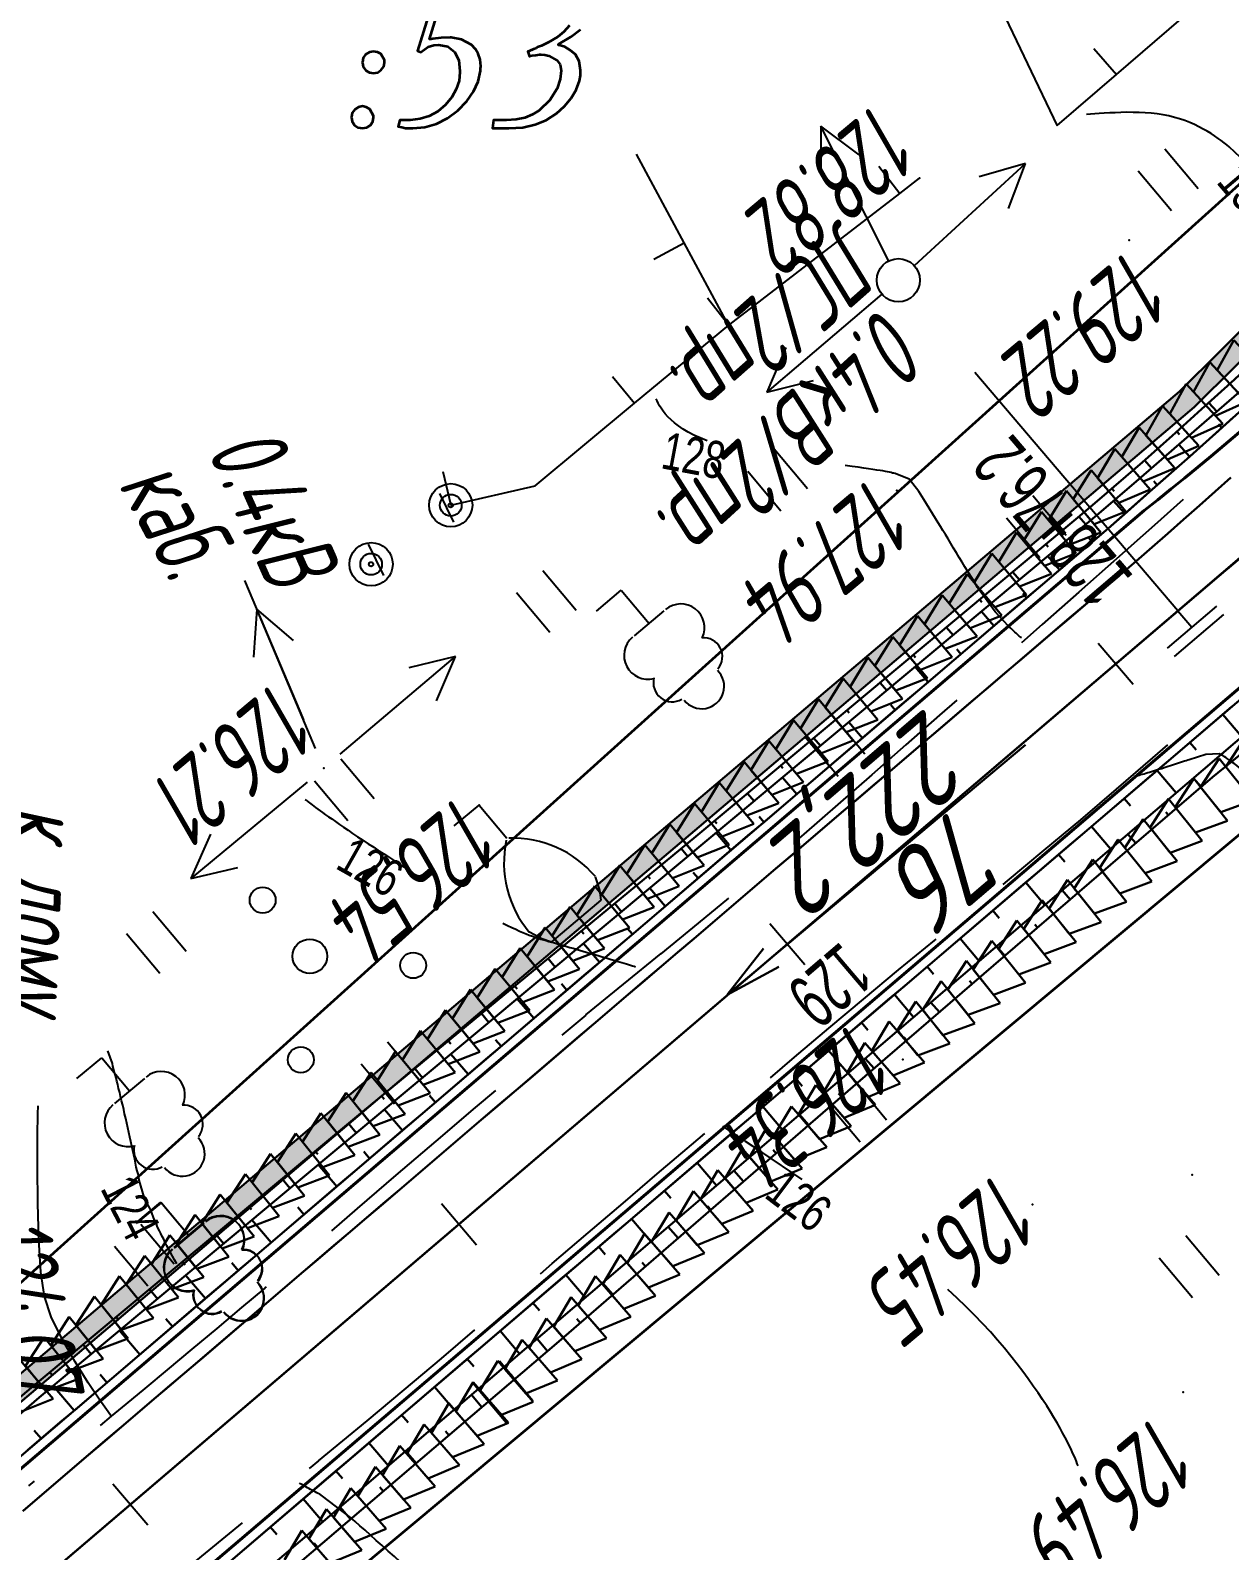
# Model space of a CAD drawing. Header units: millimetres. Extents: x -1799 to 6962, y -1020 to 4121.
# Drawn here: x 6785.8 to 6841.3, y -838.9 to -768.5 of the extents above; entities that cross this region are included whole.
import ezdxf

# ---------------------------------------------------------------- set-up
doc = ezdxf.new("R2010")
doc.units = ezdxf.units.MM
doc.linetypes.add('CONTI', pattern=[0])
for name, color, linetype, lineweight in [('10', 1, 'Continuous', 35), ('КОПИЯ_ОСЬ_13_ОТКОСЫ', 7, 'Continuous', 30), ('КОПИЯ_ОСЬ_ОТКОСЫ', 7, 'Continuous', 30), ('Огражд-перила', 1, 'ограждение2', 40), ('ОСЬ_ВЕРХ_ПОКРЫТИЯ_ГРАНИЦЫ_ПОЛОС', 7, 'Continuous', 30), ('ОСЬ_ВЕРХ_ПОКРЫТИЯ_ОСЬ', 1, 'Continuous', 30), ('Тротуар', 40, 'Continuous', 35), ('Уклоны ПЧ', 5, 'Continuous', 30)]:
    doc.layers.add(name, color=color, linetype=linetype, lineweight=lineweight)
for name, color, linetype in [('GOR_BDEFAULT', 212, 'CONTI'), ('NAD_MDEFAULT', 7, 'CONTI'), ('PI_OTDEFAULT', 172, 'CONTI'), ('PI_TTDEFAULT', 5, 'CONTI'), ('SIT_LDEFAULT', 7, 'CONTI'), ('USLZNDEFAULT', 7, 'CONTI'), ('канава', 7, 'Continuous'), ('КОПИЯ_ОСЬ_ТАНГЕНСЫ', 1, 'Continuous'), ('ОСЬ_ВЕРХ_ПОКРЫТИЯ_ПИКЕТЫ', 1, 'Continuous'), ('ОСЬ_ВЕРХ_ПОКРЫТИЯ_РАЗБИВКА_КРИВ', 1, 'Continuous'), ('ОСЬ_ВЕРХ_ПОКРЫТИЯ_ТАНГЕНСЫ', 1, 'Continuous'), ('разметка', 7, 'Continuous')]:
    doc.layers.add(name, color=color, linetype=linetype)
doc.layers.get('КОПИЯ_ОСЬ_ОТКОСЫ').off()
doc.styles.add('eskd', font='spds.shx', dxfattribs={"width": 1.2, "oblique": 15})
doc.styles.add('SHRFT', font='TXT', dxfattribs={"width": 3.5})
doc.styles.get("Standard").update_dxf_attribs({"font": 'arial.ttf'})
doc.styles.add('ГОСТ', font='', dxfattribs={"oblique": 15, "height": 4})
doc.styles.get('ГОСТ').set_extended_font_data('GOST type A')
doc.linetypes.add('ограждение2', pattern='A,0.25,-0.1,[132,ltypeshp.shx,S=0.1,R=0,X=-0.1,Y=0],-0.1,1', length=1.45)

# ---------------------------------------------------------------- blocks, each defined once
blk = doc.blocks.new('BL_2011')
at = {"color": 0}
for p, q in [((0, 0), (0, 2.4)), ((1.6, 0), (1.6, 2.4))]:
    blk.add_line(p, q, dxfattribs=at)
blk = doc.blocks.new('BL_104')
at = {"color": 0}
for p, q in [((-0.9, 2), (0.9, 2)), ((0, 0), (0, 2)), ((1.5, 0), (0, 0))]:
    blk.add_line(p, q, dxfattribs=at)
for centre, radius, start, end in [((0, 5.8), 1.04, 358, 185), ((-0.94, 4.8), 0.88, 100, 235), ((0.94, 4.8), 0.88, 305, 80), ((-1, 3.1), 1.1, 115, 270), ((1, 3.1), 1.1, 270, 65)]:
    blk.add_arc(centre, radius, start, end, dxfattribs=at)
blk = doc.blocks.new('BL_172')
at = {"color": 0}
for centre, radius in [((0, 3.4), 0.6), ((0, 0), 0.8), ((-3.4, -3.4), 0.6), ((3.4, -3.4), 0.6)]:
    blk.add_circle(centre, radius, dxfattribs=at)
blk = doc.blocks.new('BL_107_1')
at = {"color": 0}
for p, q in [((-1.98, 6), (-1.74, 6.6)), ((-1.74, 6.6), (-1.5, 7)), ((-1.5, 7), (1.5, 7)), ((1.74, 6.6), (1.5, 7)), ((1.98, 6), (1.74, 6.6)), ((0, 0), (0, 2)), ((1.5, 0), (0, 0))]:
    blk.add_line(p, q, dxfattribs=at)
for centre, start, end in [((3, 6), 180, 232), ((-3, 6), 308, 0)]:
    blk.add_arc(centre, 5, start, end, dxfattribs=at)
blk = doc.blocks.new('BL_22')
at = {"color": 0}
for radius in [1, 0.5, 0.1]:
    blk.add_circle((0, 0), radius, dxfattribs=at)
blk = doc.blocks.new('BL_20')
at = {"color": 0}
blk.add_circle((0, 0), 1, dxfattribs=at)
blk = doc.blocks.new('6')
at = {"layer": 'канава', "color": 5, "linetype": 'Continuous', "lineweight": 30}
for p, q in [((-1.5, -1.25), (-1.5, 1.25)), ((0, 0.75), (-1.5, 1.25)), ((0, 0.75), (0, -0.75)), ((0, -0.75), (-1.5, -1.25))]:
    blk.add_line(p, q, dxfattribs=at)
blk = doc.blocks.new('*U57')
at = {"layer": 'КОПИЯ_ОСЬ_13_ОТКОСЫ'}
for points in [[(241.658, -675.606), (193.135, -717.03)], [(242.063, -676.08), (239.119, -678.485), (231.529, -684.996), (223.956, -691.527), (208.827, -704.608), (178.393, -730.565)], [(238.597, -678.932), (238.244, -678.52)], [(237.078, -680.233), (236.96, -680.096)], [(235.559, -681.535), (235.201, -681.118)], [(234.041, -682.837), (233.922, -682.698)], [(232.524, -684.141), (232.159, -683.715)], [(231.008, -685.445), (230.886, -685.303)], [(229.492, -686.75), (229.116, -686.313)], [(227.977, -688.055), (227.852, -687.91)], [(226.463, -689.362), (226.073, -688.91)], [(224.949, -690.669), (224.819, -690.518)], [(223.436, -691.977), (223.031, -691.508)], [(221.923, -693.285), (221.788, -693.129)], [(220.41, -694.593), (219.988, -694.105)], [(218.897, -695.901), (218.757, -695.738)], [(217.385, -697.209), (216.946, -696.702)], [(215.872, -698.517), (215.726, -698.348)], [(214.359, -699.825), (213.904, -699.299)], [(212.846, -701.133), (212.694, -700.958)], [(211.333, -702.442), (210.862, -701.897)], [(209.82, -703.75), (209.663, -703.568)], [(208.304, -705.054), (207.823, -704.491)], [(206.782, -706.352), (206.622, -706.164)], [(205.261, -707.65), (204.781, -707.088)], [(203.739, -708.948), (203.579, -708.76)], [(202.217, -710.246), (201.739, -709.685)], [(200.696, -711.543), (200.536, -711.357)], [(199.174, -712.841), (198.697, -712.282)], [(197.652, -714.139), (197.493, -713.953)]]:
    blk.add_lwpolyline(points, dxfattribs=at)
blk = doc.blocks.new('*U60')
at = {"layer": 'КОПИЯ_ОСЬ_13_ОТКОСЫ'}
for points in [[(287.658, -652.632), (287.101, -653.332), (286.537, -654.027), (285.962, -654.724), (285.382, -655.416), (284.796, -656.104), (284.205, -656.786), (283.402, -657.698), (282.591, -658.601), (281.772, -659.498), (280.52, -660.839), (279.252, -662.167), (276.655, -664.8), (273.974, -667.243), (271.244, -669.667), (269.864, -670.874), (268.476, -672.08), (266.476, -673.805), (264.66, -675.367), (215.653, -716.223), (165.16, -759.961)], [(286.757, -651.851), (285.142, -653.978), (284.4, -654.919), (283.648, -655.852), (282.886, -656.777), (282.108, -657.704), (281.322, -658.624), (280.527, -659.537), (279.309, -660.907), (278.076, -662.264), (276.186, -664.29), (273.552, -666.77), (270.867, -669.234), (269.508, -670.462), (268.14, -671.689), (266.764, -672.917), (264.343, -674.995), (261.433, -677.44), (246.075, -690.252), (230.647, -702.983), (215.275, -715.78), (199.992, -728.682)], [(269.845, -670.157), (270.215, -670.567)], [(268.358, -671.494), (268.481, -671.631)], [(266.866, -672.826), (267.19, -673.189)], [(265.35, -674.131), (265.456, -674.254)], [(263.828, -675.428), (264.14, -675.8)], [(262.297, -676.714), (262.401, -676.838)], [(260.763, -677.999), (261.067, -678.362)], [(259.228, -679.28), (259.329, -679.401)], [(257.692, -680.561), (257.994, -680.924)], [(256.156, -681.842), (256.257, -681.963)], [(254.62, -683.123), (254.922, -683.485)], [(253.085, -684.405), (253.185, -684.525)], [(251.549, -685.686), (251.85, -686.046)], [(250.013, -686.967), (250.113, -687.087)], [(248.477, -688.248), (248.777, -688.608)], [(246.942, -689.529), (247.042, -689.649)], [(245.403, -690.807), (245.703, -691.171)], [(243.86, -692.08), (243.96, -692.201)], [(242.318, -693.353), (242.631, -693.732)], [(240.775, -694.626), (240.879, -694.752)], [(239.232, -695.899), (239.558, -696.294)], [(237.69, -697.172), (237.798, -697.303)], [(236.147, -698.444), (236.486, -698.855)], [(234.604, -699.717), (234.717, -699.854)], [(233.062, -700.99), (233.414, -701.417)], [(231.519, -702.263), (231.636, -702.405)], [(229.979, -703.539), (230.343, -703.976)], [(228.442, -704.819), (228.563, -704.964)], [(226.905, -706.098), (227.271, -706.538)], [(225.368, -707.378), (225.49, -707.524)], [(223.831, -708.657), (224.198, -709.099)], [(222.293, -709.937), (222.416, -710.084)], [(220.756, -711.217), (221.126, -711.661)], [(219.219, -712.496), (219.342, -712.644)], [(217.682, -713.776), (218.054, -714.222)], [(216.145, -715.055), (216.269, -715.204)]]:
    blk.add_lwpolyline(points, dxfattribs=at)
blk = doc.blocks.new('Стрелка')
at = {"layer": 'Уклоны ПЧ', "ltscale": 2}
for points in [[(-0.023, -0.048), (-0.023, 17.972)], [(-0.023, -0.048), (-0.578, 2.622)], [(-0.023, -0.048), (0.532, 2.622)]]:
    blk.add_lwpolyline(points, dxfattribs=at)

msp = doc.modelspace()

# ---------------------------------------------------------------- hatches: boundary and pattern name
at = {"layer": 'Тротуар', "lineweight": 30, "ltscale": 7}
msp.add_hatch(color=256, dxfattribs=at).paths.add_polyline_path([(6868.062, -680.291), (6867.087, -680.515), (6872.012, -701.901), (6873.407, -713.472), (6872.702, -731.068), (6868.24, -747.774), (6854.387, -769.897), (6839.02, -785.177), (6782.805, -832.795), (6732.156, -876.708), (6733.124, -877.193), (6783.456, -833.554), (6839.697, -785.915), (6855.097, -770.647), (6869.167, -748.177), (6873.717, -731.141), (6874.409, -713.431), (6872.999, -701.728)])

# ---------------------------------------------------------------- linework, layer by layer
at = {"layer": '10'}
for points in [[(6665.698, -943.573), (6667.658, -946.113), (6693.418, -926.393), (6690.158, -922.253), (6716.348, -901.533), (6718.498, -904.333), (6768.788, -862.303), (6777.188, -859.553), (6869.688, -782.433), (6884.528, -761.723), (6893.698, -739.663), (6896.038, -716.233), (6894.478, -695.143), (6882.058, -646.693)], [(6690.158, -922.253), (6716.348, -901.533), (6718.498, -904.333), (6768.788, -862.303), (6777.188, -859.553), (6869.688, -782.433), (6884.528, -761.723), (6893.698, -739.663), (6896.038, -716.233)], [(6868.468, -727.073), (6863.258, -739.043), (6864.268, -742.903), (6853.348, -765.163), (6762.268, -847.203), (6690.788, -908.353)], [(6864.268, -742.903), (6853.348, -765.163), (6762.268, -847.203), (6690.788, -908.353), (6671.228, -925.923), (6669.588, -927.403), (6663.488, -936.093), (6660.838, -942.243), (6644.658, -936.023), (6598.008, -978.063), (6595.598, -980.003), (6609.768, -992.213), (6612.618, -989.123), (6619.488, -982.923), (6619.488, -982.923), (6662.378, -946.483), (6665.698, -943.573)], [(6804.608, -766.503), (6803.708, -769.403), (6803.868, -769.473), (6804.198, -769.223), (6804.468, -769.143), (6804.698, -769.123), (6805.118, -769.203), (6805.428, -769.453), (6805.618, -769.833), (6805.678, -770.343), (6805.678, -770.393), (6805.638, -770.793), (6805.508, -771.183), (6805.298, -771.553), (6805.008, -771.913), (6804.648, -772.213), (6804.258, -772.433), (6803.828, -772.563), (6803.368, -772.613), (6803.128, -772.613), (6802.898, -772.613), (6802.818, -772.913), (6802.988, -772.943), (6803.158, -772.993), (6803.328, -772.993), (6803.498, -772.993), (6804.058, -772.943), (6804.588, -772.783), (6805.098, -772.533), (6805.578, -772.163), (6805.998, -771.743), (6806.308, -771.293), (6806.518, -770.823), (6806.628, -770.333), (6806.628, -770.233), (6806.638, -770.123), (6806.608, -769.813), (6806.528, -769.543), (6806.398, -769.323), (6806.208, -769.133), (6805.748, -768.883), (6805.278, -768.793), (6805.218, -768.793), (6804.808, -768.813), (6804.418, -768.853), (6804.338, -768.863), (6804.268, -768.873), (6804.768, -767.263)], [(6810.758, -768.233), (6810.488, -768.523), (6810.208, -768.753), (6809.758, -769.023), (6809.458, -769.173), (6809.358, -769.213), (6809.278, -769.243), (6809.268, -769.243), (6809.228, -769.273), (6809.188, -769.293), (6809.078, -769.333), (6808.988, -769.373), (6808.958, -769.383), (6808.888, -769.423), (6808.818, -769.443), (6808.898, -769.663), (6808.938, -769.643), (6809.018, -769.623), (6809.188, -769.613), (6809.368, -769.583), (6809.408, -769.583), (6809.438, -769.583), (6809.608, -769.593), (6809.798, -769.633), (6810.188, -769.853), (6810.328, -770.043), (6810.368, -770.323), (6810.328, -770.723), (6810.178, -771.153), (6809.838, -771.693), (6809.348, -772.163), (6809.038, -772.363), (6808.688, -772.503), (6808.288, -772.583), (6807.838, -772.613), (6807.748, -772.613), (6807.678, -772.613), (6807.428, -772.613), (6807.238, -772.613), (6807.188, -772.993), (6807.228, -772.993), (6807.268, -772.993), (6807.438, -772.993), (6807.608, -772.993), (6807.798, -772.993), (6807.948, -772.993), (6808.588, -772.953), (6809.168, -772.823), (6809.678, -772.613), (6810.148, -772.313), (6810.528, -771.973), (6810.838, -771.603), (6811.068, -771.213), (6811.218, -770.793), (6811.268, -770.553), (6811.268, -770.313), (6811.208, -769.893), (6811.028, -769.583), (6810.788, -769.373), (6810.538, -769.223), (6810.388, -769.183), (6810.248, -769.143), (6810.248, -769.093), (6810.818, -768.763), (6811.268, -768.413)]]:
    msp.add_lwpolyline(points, dxfattribs=at)
for points in [[(6801.308, -769.573), (6801.198, -769.733), (6801.168, -769.943), (6801.198, -770.153), (6801.318, -770.313), (6801.488, -770.413), (6801.668, -770.443), (6801.868, -770.413), (6802.028, -770.293), (6802.148, -770.133), (6802.178, -769.943), (6802.178, -769.893), (6802.178, -769.833), (6802.008, -769.553), (6801.858, -769.463), (6801.678, -769.433), (6801.488, -769.463)], [(6800.808, -772.123), (6800.688, -772.283), (6800.658, -772.483), (6800.688, -772.673), (6800.788, -772.843), (6800.948, -772.953), (6801.168, -772.993), (6801.358, -772.953), (6801.528, -772.843), (6801.638, -772.673), (6801.668, -772.483), (6801.668, -772.453), (6801.668, -772.423), (6801.498, -772.113), (6801.338, -772.013), (6801.168, -771.973), (6800.978, -772.013)]]:
    msp.add_lwpolyline(points, close=True, dxfattribs=at)
at = {"layer": 'GOR_BDEFAULT', "color": 212, "flags": 128}
for points, elevation in [([(6843.422, -776.061), (6842.102, -774.591), (6841.312, -773.851), (6841.202, -773.761), (6841.082, -773.661), (6840.942, -773.561), (6840.802, -773.461), (6840.642, -773.351), (6840.482, -773.241), (6840.302, -773.131), (6840.112, -773.031), (6839.912, -772.921), (6839.712, -772.821), (6839.492, -772.731), (6839.262, -772.641), (6839.022, -772.561), (6838.782, -772.491), (6838.522, -772.421), (6838.252, -772.371), (6837.982, -772.331), (6837.702, -772.301), (6837.422, -772.281), (6837.142, -772.261), (6836.862, -772.261), (6836.582, -772.251), (6836.302, -772.261), (6836.042, -772.271), (6835.782, -772.281), (6835.532, -772.291), (6835.302, -772.311), (6835.092, -772.321), (6834.892, -772.341), (6834.712, -772.351)], 130), ([(6817.132, -787.461), (6816.812, -787.331), (6816.512, -787.201), (6816.252, -787.071), (6816.012, -786.931), (6815.802, -786.781), (6815.622, -786.641), (6815.462, -786.501), (6815.312, -786.361), (6815.192, -786.221), (6815.092, -786.091), (6815.002, -785.961), (6814.922, -785.841), (6814.862, -785.731), (6814.812, -785.621), (6814.762, -785.531)], 128), ([(6831.692, -796.591), (6831.662, -796.571), (6831.632, -796.541), (6831.592, -796.511), (6831.562, -796.481), (6831.522, -796.451), (6831.482, -796.411), (6831.442, -796.371), (6831.392, -796.331), (6831.352, -796.291), (6831.302, -796.251), (6831.262, -796.201), (6831.212, -796.161), (6831.172, -796.121), (6831.122, -796.071), (6831.072, -796.031), (6830.482, -795.391), (6829.662, -794.261), (6829.562, -794.091), (6829.452, -793.911), (6829.332, -793.721), (6829.202, -793.521), (6829.072, -793.311), (6828.942, -793.091), (6828.812, -792.871), (6828.682, -792.651), (6828.552, -792.441), (6828.422, -792.221), (6828.292, -792.011), (6828.172, -791.811), (6828.052, -791.621), (6827.942, -791.431), (6827.842, -791.271), (6827.172, -790.191), (6826.932, -789.821), (6826.492, -789.241), (6825.842, -788.981), (6825.782, -788.971), (6825.722, -788.961), (6825.652, -788.941), (6825.582, -788.921), (6825.492, -788.911), (6825.392, -788.891), (6825.272, -788.861), (6825.142, -788.841), (6824.992, -788.821), (6824.812, -788.791), (6824.612, -788.761), (6824.392, -788.731), (6824.132, -788.691), (6823.852, -788.651), (6823.532, -788.611)], 128), ([(6847.492, -807.651), (6847.082, -807.211), (6846.682, -806.791), (6846.282, -806.401), (6845.892, -806.021), (6845.522, -805.671), (6845.162, -805.341), (6844.802, -805.021), (6844.462, -804.731), (6844.142, -804.451), (6843.832, -804.201), (6843.532, -803.961), (6843.252, -803.731), (6842.992, -803.531), (6842.742, -803.341), (6842.522, -803.161), (6842.312, -803.001), (6842.132, -802.861), (6841.962, -802.731), (6841.802, -802.611), (6841.672, -802.511), (6841.542, -802.411), (6841.432, -802.331), (6841.332, -802.261), (6841.242, -802.191), (6841.162, -802.141), (6841.092, -802.091), (6841.032, -802.051), (6840.972, -802.021), (6840.912, -801.991), (6840.862, -801.971), (6840.232, -801.991), (6839.472, -802.241), (6839.402, -802.261), (6839.322, -802.291), (6839.242, -802.311), (6839.152, -802.341), (6839.062, -802.371), (6838.972, -802.401), (6838.882, -802.431), (6838.792, -802.461), (6838.692, -802.491), (6838.592, -802.521), (6838.492, -802.551), (6838.402, -802.581), (6838.302, -802.611), (6838.202, -802.651), (6838.102, -802.681), (6838.002, -802.711), (6837.902, -802.741), (6837.812, -802.771), (6837.722, -802.791), (6837.622, -802.821), (6837.542, -802.851), (6837.452, -802.871), (6837.372, -802.901), (6837.292, -802.921), (6837.212, -802.941), (6837.142, -802.961), (6837.082, -802.981), (6837.022, -803.001), (6836.962, -803.021), (6836.912, -803.031)], 128), ([(6798.502, -804.071), (6798.532, -804.091), (6798.562, -804.121), (6798.612, -804.161), (6798.652, -804.191), (6798.702, -804.231), (6798.762, -804.281), (6798.832, -804.331), (6798.912, -804.391), (6798.992, -804.451), (6799.092, -804.521), (6799.202, -804.601), (6799.312, -804.681), (6799.442, -804.781), (6799.582, -804.881), (6799.742, -804.981), (6799.912, -805.101), (6800.092, -805.231), (6800.282, -805.361), (6800.492, -805.501), (6800.702, -805.651), (6800.932, -805.801), (6801.172, -805.961), (6801.422, -806.131), (6801.682, -806.291), (6801.942, -806.471), (6802.222, -806.641), (6802.502, -806.821), (6802.782, -807.011), (6803.082, -807.191), (6803.382, -807.371)], 126), ([(6807.672, -809.811), (6807.882, -809.911), (6808.082, -810.011), (6808.262, -810.091), (6808.432, -810.171), (6808.592, -810.241), (6808.752, -810.301), (6808.892, -810.361), (6809.032, -810.411), (6809.162, -810.451), (6809.292, -810.501), (6809.422, -810.541), (6809.542, -810.571), (6809.672, -810.611), (6809.792, -810.651), (6809.922, -810.681), (6810.052, -810.721), (6810.192, -810.761), (6810.332, -810.801), (6810.472, -810.841), (6810.622, -810.881), (6810.772, -810.931), (6810.922, -810.971), (6811.072, -811.011), (6811.222, -811.051), (6811.372, -811.101), (6811.522, -811.141), (6811.672, -811.191), (6811.822, -811.231), (6811.972, -811.271), (6812.122, -811.321), (6812.262, -811.361), (6812.402, -811.401), (6812.542, -811.441), (6812.682, -811.481), (6812.812, -811.521), (6812.932, -811.561), (6813.062, -811.591), (6813.172, -811.631), (6813.282, -811.661), (6813.392, -811.691), (6813.492, -811.721), (6813.582, -811.751), (6813.672, -811.781), (6813.742, -811.801), (6813.812, -811.821)], 126), ([(6792.552, -825.581), (6792.452, -825.401), (6792.352, -825.231), (6792.262, -825.061), (6792.182, -824.901), (6792.102, -824.741), (6792.022, -824.591), (6791.952, -824.441), (6791.882, -824.311), (6791.822, -824.181), (6791.762, -824.051), (6791.702, -823.941), (6791.652, -823.831), (6791.612, -823.731), (6791.562, -823.641), (6791.532, -823.561), (6791.352, -823.101), (6791.302, -823.011), (6791.242, -822.891), (6791.152, -822.721), (6791.042, -822.491), (6790.822, -821.701), (6790.792, -821.571), (6790.762, -821.421), (6790.722, -821.271), (6790.682, -821.101), (6790.652, -820.921), (6790.612, -820.731), (6790.562, -820.541), (6790.522, -820.341), (6790.482, -820.131), (6790.432, -819.921), (6790.382, -819.711), (6790.342, -819.501), (6790.292, -819.281), (6790.242, -819.061), (6790.192, -818.851), (6790.142, -818.641), (6790.102, -818.431), (6790.052, -818.231), (6790.002, -818.031), (6789.952, -817.831), (6789.912, -817.641), (6789.862, -817.461), (6789.822, -817.281), (6789.782, -817.121), (6789.742, -816.961), (6789.702, -816.811), (6789.662, -816.671), (6789.632, -816.541), (6789.602, -816.421), (6789.572, -816.311), (6789.362, -815.721)], 124), ([(6821.532, -821.681), (6819.662, -820.411), (6818.912, -819.911), (6818.842, -819.861), (6818.762, -819.811), (6818.692, -819.761), (6818.612, -819.711), (6818.532, -819.661), (6818.452, -819.611), (6818.372, -819.551), (6818.302, -819.501), (6818.222, -819.451), (6818.152, -819.411), (6818.082, -819.361), (6818.012, -819.321), (6817.952, -819.271), (6817.902, -819.241), (6817.852, -819.201)], 126), ([(6834.322, -834.941), (6834.282, -834.841), (6834.242, -834.731), (6834.192, -834.611), (6834.132, -834.481), (6834.062, -834.331), (6833.992, -834.171), (6833.912, -834.001), (6833.822, -833.821), (6833.712, -833.621), (6833.602, -833.411), (6833.482, -833.191), (6833.342, -832.951), (6833.192, -832.701), (6833.032, -832.431), (6832.862, -832.161), (6832.672, -831.861), (6832.462, -831.561), (6832.242, -831.241), (6832.012, -830.911), (6831.762, -830.571), (6831.492, -830.221), (6831.202, -829.861), (6830.902, -829.491), (6830.582, -829.111), (6830.252, -828.731), (6829.892, -828.351), (6829.512, -827.961), (6829.122, -827.561), (6828.712, -827.171), (6828.282, -826.771)], 126), ([(6809.392, -845.341), (6807.862, -843.781), (6807.792, -843.711), (6807.722, -843.651), (6807.652, -843.581), (6807.572, -843.511), (6807.482, -843.441), (6807.392, -843.361), (6807.302, -843.291), (6807.212, -843.211), (6807.112, -843.131), (6807.022, -843.051), (6806.922, -842.971), (6806.822, -842.891), (6806.722, -842.811), (6806.622, -842.731), (6806.532, -842.651), (6806.432, -842.561), (6806.332, -842.481), (6806.242, -842.401), (6806.142, -842.311), (6806.032, -842.221), (6805.922, -842.121), (6805.812, -842.021), (6805.682, -841.911), (6805.552, -841.791), (6805.412, -841.661), (6805.262, -841.511), (6805.092, -841.361), (6804.912, -841.201), (6804.712, -841.021), (6804.492, -840.821), (6804.262, -840.611), (6804.012, -840.391), (6803.752, -840.151), (6803.482, -839.901), (6803.212, -839.651), (6802.922, -839.401), (6802.642, -839.141), (6802.352, -838.881), (6802.072, -838.631), (6801.802, -838.391), (6801.532, -838.151), (6801.282, -837.921), (6801.042, -837.711), (6800.822, -837.511), (6800.612, -837.331), (6799.242, -836.291), (6799.182, -836.251), (6799.112, -836.221), (6799.042, -836.181), (6798.972, -836.141), (6798.902, -836.111), (6798.832, -836.071), (6798.752, -836.031), (6798.682, -835.991), (6798.612, -835.951), (6798.542, -835.911), (6798.472, -835.871), (6798.412, -835.831), (6798.352, -835.801), (6798.292, -835.771), (6798.242, -835.741)], 124)]:
    msp.add_lwpolyline(points, dxfattribs=dict(at, elevation=elevation))
at = {"layer": 'PI_TTDEFAULT', "color": 5}
for p in [(6826.972, -775.301, 129.694), (6836.692, -778.171, 129.219), (6825.912, -789.771, 127.935), (6799.372, -802.631, 126.214), (6806.562, -804.341, 126.539), (6826.192, -816.121, 126.338), (6839.602, -821.461, 126.945), (6832.212, -822.841, 126.449), (6839.192, -831.531, 126.489)]:
    msp.add_point(p, dxfattribs=at)
at = {"layer": 'SIT_LDEFAULT', "color": 7}
for p, q in [((6836.092, -770.511), (6840.862, -766.391)), ((6830.602, -767.131), (6833.352, -772.881)), ((6835.052, -769.301), (6836.092, -770.511)), ((6833.352, -772.871), (6836.092, -770.511)), ((6825.542, -779.141), (6822.392, -772.891)), ((6822.392, -772.891), (6822.402, -775.121)), ((6824.182, -774.221), (6822.392, -772.891)), ((6816.072, -778.301), (6813.862, -774.191)), ((6825.082, -774.741), (6826.052, -776.011)), ((6826.732, -779.351), (6831.882, -774.621)), ((6831.882, -774.621), (6829.742, -775.241)), ((6831.092, -776.711), (6831.882, -774.621)), ((6826.052, -776.011), (6826.972, -775.301)), ((6818.132, -782.111), (6826.052, -776.011)), ((6814.662, -779.051), (6816.072, -778.301)), ((6818.122, -782.111), (6816.072, -778.301)), ((6825.232, -780.681), (6819.892, -785.211)), ((6817.152, -780.841), (6818.132, -782.111)), ((6813.772, -785.731), (6818.132, -782.111)), ((6820.772, -783.151), (6819.892, -785.211)), ((6812.752, -784.491), (6813.772, -785.731)), ((6819.892, -785.211), (6822.062, -784.681)), ((6809.162, -789.551), (6813.772, -785.731)), ((6804.892, -788.891), (6805.252, -790.451)), ((6805.252, -790.451), (6809.162, -789.551)), ((6804.732, -789.911), (6805.372, -791.231)), ((6839.182, -790.191), (6837.852, -791.371)), ((6837.862, -791.381), (6836.102, -792.931)), ((6801.432, -792.261), (6802.142, -793.711)), ((6836.102, -792.931), (6834.352, -794.481)), ((6795.702, -793.941), (6798.422, -800.391)), ((6834.352, -794.481), (6832.652, -795.971)), ((6796.262, -795.261), (6796.112, -797.491)), ((6798.982, -801.711), (6796.262, -795.261)), ((6797.962, -796.711), (6796.262, -795.261)), ((6832.652, -795.971), (6831.692, -796.821)), ((6800.132, -801.981), (6805.472, -797.451)), ((6805.472, -797.451), (6803.302, -797.981)), ((6804.592, -799.511), (6805.472, -797.451)), ((6828.692, -799.471), (6827.902, -800.171)), ((6827.902, -800.171), (6826.332, -801.551)), ((6826.332, -801.551), (6824.762, -802.941)), ((6837.782, -802.151), (6838.472, -801.551)), ((6836.102, -803.601), (6837.782, -802.151)), ((6798.602, -803.271), (6793.202, -807.731)), ((6824.762, -802.941), (6823.192, -804.311)), ((6834.442, -805.021), (6836.102, -803.601)), ((6823.192, -804.311), (6821.612, -805.681)), ((6832.752, -806.431), (6834.442, -805.021)), ((6794.112, -805.681), (6793.202, -807.731)), ((6821.612, -805.681), (6821.172, -806.051)), ((6831.052, -807.841), (6832.752, -806.431)), ((6793.202, -807.731), (6795.382, -807.221)), ((6830.842, -808.021), (6831.052, -807.841)), ((6818.122, -808.641), (6816.712, -809.801)), ((6816.712, -809.801), (6814.992, -811.221)), ((6825.992, -811.971), (6827.662, -810.611)), ((6827.662, -810.611), (6827.742, -810.551)), ((6814.992, -811.211), (6813.242, -812.631)), ((6824.372, -813.321), (6825.992, -811.971)), ((6813.242, -812.631), (6811.502, -814.051)), ((6822.772, -814.661), (6824.372, -813.321)), ((6811.512, -814.061), (6810.392, -814.991)), ((6821.182, -816.011), (6822.772, -814.661)), ((6820.062, -816.961), (6821.182, -816.011)), ((6807.322, -817.551), (6806.382, -818.341)), ((6786.102, -819.661), (6786.122, -818.641)), ((6786.122, -818.641), (6786.132, -818.261)), ((6806.382, -818.341), (6804.562, -819.901)), ((6786.102, -821.101), (6786.102, -819.661)), ((6804.562, -819.901), (6802.712, -821.481)), ((6814.822, -821.421), (6816.412, -820.071)), ((6816.412, -820.071), (6817.022, -819.551)), ((6786.112, -822.771), (6786.102, -821.101)), ((6802.712, -821.481), (6800.922, -823.021)), ((6813.232, -822.771), (6814.822, -821.421)), ((6786.162, -824.461), (6786.112, -822.771)), ((6811.612, -824.151), (6813.232, -822.771)), ((6800.922, -823.021), (6799.732, -824.051)), ((6809.952, -825.571), (6811.612, -824.151)), ((6786.262, -825.971), (6786.162, -824.461)), ((6809.402, -826.041), (6809.952, -825.571)), ((6786.422, -827.091), (6786.262, -825.971)), ((6786.742, -828.031), (6786.422, -827.091)), ((6796.632, -826.711), (6795.562, -827.611)), ((6796.692, -826.651), (6796.632, -826.701)), ((6795.562, -827.611), (6794.412, -828.571)), ((6787.242, -829.071), (6786.742, -828.031)), ((6794.412, -828.571), (6793.252, -829.541)), ((6787.842, -830.121), (6787.242, -829.071)), ((6804.822, -829.961), (6806.372, -828.641)), ((6793.252, -829.541), (6792.112, -830.491)), ((6803.092, -831.421), (6804.822, -829.961)), ((6788.452, -831.091), (6787.842, -830.121)), ((6792.112, -830.491), (6791.082, -831.351)), ((6788.992, -831.891), (6788.452, -831.091)), ((6791.082, -831.351), (6790.192, -832.081)), ((6801.372, -832.851), (6803.092, -831.421)), ((6789.372, -832.441), (6788.992, -831.891)), ((6790.192, -832.081), (6789.522, -832.641)), ((6789.522, -832.641), (6789.012, -833.071)), ((6789.522, -832.641), (6789.372, -832.441)), ((6799.122, -834.701), (6801.372, -832.851)), ((6798.702, -835.061), (6799.132, -834.711)), ((6785.952, -835.641), (6785.692, -835.861)), ((6792.512, -840.101), (6795.602, -837.581))]:
    msp.add_line(p, q, dxfattribs=at)
at = {"layer": 'КОПИЯ_ОСЬ_13_ОТКОСЫ'}
for points in [[(6858.189, -768.177), (6857.631, -768.877), (6857.068, -769.573), (6856.493, -770.269), (6855.913, -770.961), (6855.327, -771.649), (6854.736, -772.331), (6853.933, -773.242), (6853.122, -774.146), (6852.303, -775.042), (6851.05, -776.385), (6849.783, -777.711), (6847.186, -780.345), (6844.504, -782.788), (6841.775, -785.211), (6840.395, -786.419), (6839.006, -787.625), (6837.007, -789.35), (6835.191, -790.911), (6786.184, -831.768), (6735.691, -875.506)], [(6859.541, -768.147), (6858.967, -768.843), (6858.387, -769.534), (6857.797, -770.225), (6857.202, -770.911), (6856.601, -771.592), (6855.995, -772.268), (6855.172, -773.168), (6854.342, -774.061), (6853.503, -774.945), (6852.651, -775.828), (6851.792, -776.703), (6850.926, -777.573), (6848.275, -780.158), (6845.612, -782.661), (6842.915, -785.126), (6842.235, -785.74), (6840.867, -786.965), (6839.491, -788.189), (6837.51, -789.939), (6835.711, -791.523), (6736.332, -876.259)], [(6840.98, -786.864), (6840.825, -786.691)], [(6839.486, -788.193), (6838.993, -787.636)], [(6837.987, -789.518), (6837.823, -789.332)], [(6836.487, -790.84), (6835.964, -790.247)], [(6834.975, -792.15), (6834.804, -791.95)], [(6833.454, -793.448), (6832.912, -792.812)], [(6831.932, -794.745), (6831.75, -794.534)], [(6830.41, -796.043), (6829.838, -795.373)], [(6828.888, -797.341), (6828.698, -797.117)], [(6827.366, -798.638), (6826.766, -797.935)], [(6842.2, -799.132), (6742.821, -883.868)], [(6825.844, -799.936), (6825.644, -799.701)], [(6843.085, -800.171), (6794.562, -841.595)], [(6841.022, -800.136), (6841.908, -801.176)], [(6824.323, -801.234), (6823.694, -800.496)], [(6839.5, -801.434), (6839.796, -801.78)], [(6822.8, -802.532), (6822.591, -802.285)], [(6821.279, -803.829), (6820.622, -803.058)], [(6837.978, -802.731), (6838.866, -803.773)], [(6836.457, -804.029), (6836.753, -804.376)], [(6819.756, -805.127), (6819.538, -804.87)], [(6834.935, -805.326), (6835.824, -806.37)], [(6818.235, -806.424), (6817.548, -805.619)], [(6833.413, -806.624), (6833.709, -806.972)], [(6816.712, -807.722), (6816.484, -807.454)], [(6815.191, -809.02), (6814.476, -808.181)], [(6831.891, -807.922), (6832.782, -808.967)], [(6830.369, -809.219), (6830.666, -809.568)], [(6813.669, -810.317), (6813.431, -810.038)], [(6812.147, -811.615), (6811.404, -810.743)], [(6828.848, -810.517), (6829.74, -811.564)], [(6827.325, -811.815), (6827.623, -812.164)], [(6810.625, -812.912), (6810.377, -812.622)], [(6825.804, -813.113), (6826.697, -814.161)], [(6809.103, -814.21), (6808.331, -813.304)], [(6824.281, -814.41), (6824.58, -814.76)], [(6807.581, -815.508), (6807.324, -815.206)], [(6806.06, -816.805), (6805.258, -815.866)], [(6822.76, -815.708), (6823.655, -816.759)], [(6821.237, -817.006), (6821.536, -817.356)], [(6804.538, -818.103), (6804.271, -817.79)], [(6803.016, -819.401), (6802.186, -818.428)], [(6819.716, -818.303), (6820.613, -819.355)], [(6818.194, -819.601), (6818.493, -819.951)], [(6801.494, -820.699), (6801.217, -820.374)], [(6799.972, -821.996), (6799.114, -820.989)], [(6816.672, -820.898), (6817.571, -821.952)], [(6815.15, -822.196), (6815.45, -822.548)], [(6798.451, -823.294), (6798.164, -822.958)], [(6796.928, -824.591), (6796.04, -823.551)], [(6813.628, -823.493), (6814.529, -824.55)], [(6812.106, -824.791), (6812.406, -825.143)], [(6795.407, -825.889), (6795.111, -825.542)], [(6793.884, -827.187), (6792.968, -826.112)], [(6810.585, -826.089), (6811.486, -827.147)], [(6809.062, -827.386), (6809.363, -827.739)], [(6792.363, -828.484), (6792.057, -828.126)], [(6790.841, -829.782), (6789.896, -828.674)], [(6807.541, -828.684), (6808.444, -829.744)], [(6806.019, -829.982), (6806.32, -830.335)], [(6789.319, -831.079), (6789.004, -830.71)], [(6787.797, -832.377), (6786.824, -831.235)], [(6804.497, -831.28), (6805.402, -832.341)], [(6802.976, -832.577), (6803.277, -832.931)], [(6786.275, -833.675), (6785.951, -833.294)], [(6801.453, -833.875), (6802.36, -834.938)], [(6799.932, -835.173), (6800.233, -835.527)], [(6798.409, -836.47), (6799.318, -837.535)], [(6796.888, -837.768), (6797.19, -838.123)]]:
    msp.add_lwpolyline(points, dxfattribs=at)
at = {"layer": 'КОПИЯ_ОСЬ_ТАНГЕНСЫ'}
msp.add_line((6894.062, -748.341), (6669.282, -940.001), dxfattribs=at)
at = {"layer": 'Огражд-перила', "ltscale": 7}
for points in [[(6769.559, -352.619), (6778.371, -378), (6801.678, -443.922), (6813.542, -477.411), (6825.83, -514.263), (6834.96, -543.468), (6844.279, -574.202), (6853.431, -606.082), (6861.013, -634.298), (6866.967, -657.33), (6871.548, -675.493, -0.012488), (6876.824, -700.767, -0.040689), (6878.214, -717.581, -0.039762), (6876.683, -733.804, -0.056014), (6870.452, -752.458, -0.095933), (6837.384, -790.69), (6811.373, -812.86), (6779.641, -839.9), (6746.176, -868.466), (6738.053, -875.408, -0.45951), (6730.063, -874.699, -1.674407)], [(6686.908, -931.182), (6723.216, -900.102), (6760.217, -868.453), (6773.269, -857.304), (6787.689, -845.008), (6806.097, -829.326), (6835.273, -804.462), (6855.464, -787.269, 0.05108), (6870.491, -771.565, 0.079886), (6883.495, -747.865, 0.04301), (6887.116, -734.056, -0.532002), (6894.485, -729.742), (6894.485, -729.742)]]:
    msp.add_lwpolyline(points, format="xyb", dxfattribs=at)
at = {"layer": 'ОСЬ_ВЕРХ_ПОКРЫТИЯ_ГРАНИЦЫ_ПОЛОС'}
for points in [[(6841.54, -786.364), (6840.818, -787.009), (6840.094, -787.654), (6839.368, -788.298), (6838.639, -788.942), (6837.91, -789.587), (6837.178, -790.232), (6836.445, -790.877), (6835.712, -791.523), (6834.953, -792.169), (6834.194, -792.816), (6833.436, -793.463), (6832.677, -794.11), (6831.918, -794.757), (6831.16, -795.404), (6830.401, -796.05), (6829.643, -796.697), (6828.884, -797.344), (6828.125, -797.991), (6827.367, -798.638), (6826.608, -799.285), (6825.849, -799.932), (6825.091, -800.578), (6824.332, -801.225), (6823.574, -801.872), (6822.815, -802.519), (6822.056, -803.166), (6821.298, -803.813), (6820.539, -804.459), (6819.781, -805.106), (6819.022, -805.753), (6818.263, -806.4), (6817.505, -807.047), (6816.746, -807.694), (6815.987, -808.34), (6815.229, -808.987), (6814.47, -809.634), (6813.712, -810.281), (6812.953, -810.928), (6812.194, -811.575), (6811.436, -812.221), (6810.677, -812.868), (6809.919, -813.515), (6809.16, -814.162), (6808.401, -814.809), (6807.643, -815.456), (6806.884, -816.103), (6806.125, -816.749), (6805.367, -817.396), (6804.608, -818.043), (6803.85, -818.69), (6803.091, -819.337), (6802.332, -819.984), (6801.574, -820.63), (6800.815, -821.277), (6800.056, -821.924), (6799.298, -822.571), (6798.539, -823.218), (6797.781, -823.865), (6797.022, -824.511), (6796.263, -825.158), (6795.505, -825.805), (6794.746, -826.452), (6793.988, -827.099), (6793.229, -827.746), (6792.47, -828.392), (6791.712, -829.039), (6790.953, -829.686), (6790.194, -830.333), (6789.436, -830.98), (6788.677, -831.627), (6787.919, -832.274), (6787.16, -832.92), (6786.401, -833.567), (6785.643, -834.214)], [(6841.399, -789.169), (6840.67, -789.816), (6839.94, -790.461), (6839.209, -791.107), (6838.477, -791.753), (6837.743, -792.398), (6837.009, -793.045), (6836.251, -793.691), (6835.492, -794.338), (6834.733, -794.985), (6833.975, -795.632), (6833.216, -796.279), (6832.457, -796.926), (6831.699, -797.572), (6830.94, -798.219), (6830.182, -798.866), (6829.423, -799.513), (6828.664, -800.16), (6827.906, -800.807), (6827.147, -801.453), (6826.388, -802.1), (6825.63, -802.747), (6824.871, -803.394), (6824.113, -804.041), (6823.354, -804.688), (6822.595, -805.334), (6821.837, -805.981), (6821.078, -806.628), (6820.32, -807.275), (6819.561, -807.922), (6818.802, -808.569), (6818.044, -809.215), (6817.285, -809.862), (6816.526, -810.509), (6815.768, -811.156), (6815.009, -811.803), (6814.251, -812.45), (6813.492, -813.097), (6812.733, -813.743), (6811.975, -814.39), (6811.216, -815.037), (6810.458, -815.684), (6809.699, -816.331), (6808.94, -816.978), (6808.182, -817.624), (6807.423, -818.271), (6806.664, -818.918), (6805.906, -819.565), (6805.147, -820.212), (6804.389, -820.859), (6803.63, -821.505), (6802.871, -822.152), (6802.113, -822.799), (6801.354, -823.446), (6800.595, -824.093), (6799.837, -824.74), (6799.078, -825.386), (6798.32, -826.033), (6797.561, -826.68), (6796.802, -827.327), (6796.044, -827.974), (6795.285, -828.621), (6794.527, -829.268), (6793.768, -829.914), (6793.009, -830.561), (6792.251, -831.208), (6791.492, -831.855), (6790.733, -832.502), (6789.975, -833.149), (6789.216, -833.795), (6788.458, -834.442), (6787.699, -835.089), (6786.94, -835.736), (6786.182, -836.383), (6785.423, -837.03)], [(6836.199, -793.736), (6835.441, -794.381), (6834.684, -795.027), (6833.927, -795.673), (6833.169, -796.319), (6832.412, -796.964), (6831.655, -797.61), (6830.897, -798.256), (6830.14, -798.901), (6829.383, -799.547), (6828.625, -800.193), (6827.868, -800.839), (6827.111, -801.484), (6826.353, -802.13), (6825.596, -802.776), (6824.839, -803.422), (6824.082, -804.067), (6823.324, -804.713), (6822.567, -805.359), (6821.81, -806.005), (6821.052, -806.65), (6820.295, -807.296), (6819.538, -807.942), (6818.78, -808.587), (6818.023, -809.233), (6817.266, -809.879), (6816.508, -810.525), (6815.751, -811.17), (6814.994, -811.816), (6814.236, -812.462), (6813.479, -813.108), (6812.722, -813.753), (6811.964, -814.399), (6811.207, -815.045), (6810.45, -815.69), (6809.692, -816.336), (6808.935, -816.982), (6808.178, -817.628), (6807.421, -818.273), (6806.663, -818.919), (6805.906, -819.565), (6805.149, -820.211), (6804.391, -820.856), (6803.634, -821.502), (6802.877, -822.148), (6802.119, -822.794), (6801.362, -823.439), (6800.605, -824.085), (6799.847, -824.731), (6799.09, -825.376), (6798.333, -826.022), (6797.575, -826.668), (6796.818, -827.314), (6796.061, -827.959), (6795.303, -828.605), (6794.546, -829.251), (6793.789, -829.897), (6793.032, -830.542), (6792.274, -831.188), (6791.517, -831.834), (6790.76, -832.479), (6790.002, -833.125), (6789.245, -833.771), (6788.488, -834.417), (6787.73, -835.062), (6786.973, -835.708), (6786.216, -836.354), (6785.458, -837)], [(6841.441, -799.779), (6840.682, -800.426), (6839.924, -801.073), (6839.165, -801.719), (6838.407, -802.366), (6837.648, -803.013), (6836.889, -803.66), (6836.131, -804.307), (6835.372, -804.954), (6834.614, -805.6), (6833.855, -806.247), (6833.096, -806.894), (6832.338, -807.541), (6831.579, -808.188), (6830.82, -808.835), (6830.062, -809.481), (6829.303, -810.128), (6828.545, -810.775), (6827.786, -811.422), (6827.027, -812.069), (6826.269, -812.716), (6825.51, -813.363), (6824.752, -814.009), (6823.993, -814.656), (6823.234, -815.303), (6822.476, -815.95), (6821.717, -816.597), (6820.958, -817.244), (6820.2, -817.89), (6819.441, -818.537), (6818.683, -819.184), (6817.924, -819.831), (6817.165, -820.478), (6816.407, -821.125), (6815.648, -821.771), (6814.889, -822.418), (6814.131, -823.065), (6813.372, -823.712), (6812.614, -824.359), (6811.855, -825.006), (6811.096, -825.652), (6810.338, -826.299), (6809.579, -826.946), (6808.821, -827.593), (6808.062, -828.24), (6807.303, -828.887), (6806.545, -829.534), (6805.786, -830.18), (6805.027, -830.827), (6804.269, -831.474), (6803.51, -832.121), (6802.752, -832.768), (6801.993, -833.415), (6801.234, -834.061), (6800.476, -834.708), (6799.717, -835.355), (6798.959, -836.002), (6798.2, -836.649), (6797.441, -837.296), (6796.683, -837.942), (6795.924, -838.589), (6795.165, -839.236)]]:
    msp.add_lwpolyline(points, dxfattribs=at)
at = {"layer": 'ОСЬ_ВЕРХ_ПОКРЫТИЯ_ОСЬ'}
msp.add_lwpolyline([(6841.915, -792.801), (6838.939, -795.342), (6838.939, -795.342), (6697.706, -915.764)], dxfattribs=at)
at = {"layer": 'ОСЬ_ВЕРХ_ПОКРЫТИЯ_ПИКЕТЫ'}
for p, q in [((6835.253, -796.842), (6836.875, -798.744)), ((6820.034, -809.818), (6821.656, -811.72)), ((6820.034, -809.818), (6821.656, -811.72)), ((6804.815, -822.795), (6806.437, -824.697)), ((6789.597, -835.771), (6791.219, -837.673))]:
    msp.add_line(p, q, dxfattribs=at)
at = {"layer": 'ОСЬ_ВЕРХ_ПОКРЫТИЯ_РАЗБИВКА_КРИВ'}
for p, q in [((6838.939, -795.342), (6829.531, -784.308)), ((6840.729, -795.129), (6838.446, -797.076)), ((6841.053, -795.51), (6838.771, -797.456)), ((6838.939, -795.342), (6839.588, -796.103))]:
    msp.add_line(p, q, dxfattribs=at)
at = {"layer": 'ОСЬ_ВЕРХ_ПОКРЫТИЯ_ТАНГЕНСЫ'}
msp.add_line((6894.062, -748.341), (6669.282, -940.001), dxfattribs=at)
at = {"layer": 'разметка', "lineweight": 30, "ltscale": 7}
msp.add_lwpolyline([(6882.2, -733.063, -0.102394), (6870.19, -763.183, -0.060709), (6851.454, -784.391, -0.010093), (6838.939, -795.342), (6800.892, -827.783), (6740.933, -878.907)], format="xyb", dxfattribs=at)
at = {"layer": 'Тротуар', "lineweight": 30, "ltscale": 7}
for points in [[(6732.156, -876.708), (6782.805, -832.795), (6839.02, -785.177), (6854.311, -770.018), (6868.24, -747.774), (6872.722, -730.99), (6873.407, -713.472), (6872.012, -701.901), (6867.087, -680.515)], [(6733.124, -877.193), (6783.456, -833.554), (6839.697, -785.915), (6855.097, -770.647), (6869.167, -748.177), (6873.717, -731.141), (6874.409, -713.431), (6872.999, -701.728), (6868.062, -680.291)]]:
    msp.add_lwpolyline(points, dxfattribs=at)

# ---------------------------------------------------------------- block references
at = {"layer": 'USLZNDEFAULT', "color": 7}
for name, p, rotation in [('BL_2011', (6838.65, -776.821), 40), ('BL_20', (6825.992, -780.031), 40), ('BL_2011', (6820.552, -790.721), 40), ('BL_22', (6805.252, -790.451), 40), ('BL_2011', (6832.542, -792.881), 40), ('BL_22', (6801.562, -793.181), 40), ('BL_104', (6813.152, -794.391), 220), ('BL_2011', (6809.842, -796.351), 40), ('BL_2011', (6823.204, -803.009), 40), ('BL_2011', (6800.482, -805.071), 40), ('BL_107_1', (6806.562, -804.341), 220), ('BL_172', (6798.722, -811.341), 40), ('BL_2011', (6791.772, -812.141), 40), ('BL_104', (6789.082, -816.041), 220), ('BL_2011', (6802.642, -818.181), 40), ('BL_2011', (6824.222, -819.951), 40), ('BL_104', (6791.822, -822.721), 220), ('BL_104', (6791.842, -822.751), 220), ('BL_2011', (6791.212, -826.621), 40), ('BL_2011', (6839.622, -827.151), 40), ('BL_2011', (6807.822, -832.951), 40)]:
    msp.add_blockref(name, p, dxfattribs=dict(at, rotation=rotation))
at = {"layer": 'КОПИЯ_ОСЬ_13_ОТКОСЫ'}
for name, p in [('*U60', (6570.531, -115.545)), ('*U57', (6601.427, -124.565))]:
    msp.add_blockref(name, p, dxfattribs=at)
at = {"layer": 'КОПИЯ_ОСЬ_ОТКОСЫ'}
for p, rotation in [((6841.276, -784.741), 222.6535956246889), ((6840.173, -785.757), 222.6535956246889), ((6839.067, -786.77), 222.4442939319572), ((6837.958, -787.781), 222.2872094263882), ((6836.841, -788.781), 221.1088627933754), ((6835.711, -789.768), 221.1088627933754), ((6834.576, -790.748), 219.9556806105013), ((6833.426, -791.712), 219.9556806105013), ((6832.276, -792.675), 219.9556806105013), ((6831.127, -793.639), 220.034423005994), ((6829.979, -794.604), 220.034423005994), ((6828.83, -795.569), 220.034423005994), ((6827.682, -796.534), 220.034423005994), ((6826.533, -797.499), 220.034423005994), ((6825.385, -798.464), 220.034423005994), ((6824.236, -799.429), 220.034423005994), ((6823.088, -800.393), 220.034423005994), ((6821.939, -801.358), 220.034423005994), ((6820.791, -802.323), 220.034423005994), ((6819.642, -803.288), 220.034423005994), ((6841.635, -803.152), 218.3119503992903), ((6818.494, -804.253), 220.034423005994), ((6840.461, -804.086), 218.7258622493906), ((6839.291, -805.025), 218.7258622493906), ((6817.345, -805.218), 220.034423005994), ((6816.195, -806.18), 219.6794003996534), ((6838.121, -805.963), 218.7258622493906), ((6815.04, -807.138), 219.6794003996534), ((6836.95, -806.901), 218.7258622493906), ((6835.78, -807.84), 218.7258622493906), ((6813.886, -808.095), 219.6794003996534), ((6812.731, -809.053), 219.6794003996534), ((6834.61, -808.778), 218.7258622493906), ((6811.577, -810.011), 219.6794003996534), ((6833.44, -809.717), 218.7258622493906), ((6832.27, -810.655), 218.7258622493906), ((6810.422, -810.969), 219.6794003996534), ((6809.268, -811.926), 219.6794003996534), ((6831.099, -811.593), 218.7258622493906), ((6808.113, -812.884), 219.6794003996534), ((6829.929, -812.532), 218.7258622493906), ((6828.759, -813.47), 218.7258622493906), ((6806.959, -813.842), 219.6794003996534), ((6805.805, -814.8), 219.6794003996534), ((6827.589, -814.408), 218.7258622493906), ((6826.418, -815.347), 218.7258622493906), ((6804.65, -815.757), 219.6794003996534), ((6825.254, -816.292), 220.8939195093261), ((6803.496, -816.715), 219.6794003996534), ((6802.341, -817.673), 219.6794003996534), ((6824.12, -817.274), 220.8939195093261), ((6822.986, -818.256), 220.8939195093261), ((6801.186, -818.63), 218.9662598367601), ((6821.852, -819.238), 220.8939195093261), ((6800.02, -819.573), 218.9662598367601), ((6798.854, -820.517), 218.9662598367601), ((6820.718, -820.22), 220.8939195093261), ((6819.584, -821.202), 220.8939195093261), ((6797.688, -821.46), 218.9662598367601), ((6796.521, -822.403), 218.9662598367601), ((6818.45, -822.184), 220.8939195093261), ((6795.355, -823.346), 218.9662598367601), ((6817.317, -823.166), 220.8939195093261), ((6816.183, -824.148), 220.8939195093261), ((6794.189, -824.29), 218.9662598367601), ((6793.022, -825.233), 218.9662598367601), ((6815.049, -825.13), 220.8939195093261), ((6791.856, -826.176), 218.9662598367601), ((6813.915, -826.112), 220.8939195093261), ((6790.69, -827.12), 218.9662598367601), ((6812.781, -827.094), 220.8939195093261), ((6789.524, -828.063), 218.9662598367601), ((6811.647, -828.076), 220.8939195093261), ((6788.357, -829.006), 218.9662598367601), ((6810.513, -829.058), 220.8939195093261), ((6787.191, -829.95), 218.9662598367601), ((6809.379, -830.04), 220.8939195093261), ((6786.025, -830.893), 218.9662598367601), ((6808.245, -831.022), 220.8939195093261), ((6784.875, -831.856), 220.3781940285492), ((6807.112, -832.004), 220.8939195093261), ((6805.978, -832.986), 220.8939195093261), ((6804.844, -833.968), 220.8939195093261), ((6803.71, -834.95), 220.8939195093261), ((6802.576, -835.932), 220.8939195093261), ((6801.442, -836.914), 220.8939195093261), ((6800.308, -837.896), 220.8939195093261), ((6799.174, -838.878), 220.8939195093261), ((6798.04, -839.86), 220.8939195093261)]:
    msp.add_blockref('6', p, dxfattribs=dict(at, rotation=rotation))
at = {"layer": 'Уклоны ПЧ', "rotation": 309.9161530444451}
msp.add_blockref('Стрелка', (6818.107, -813.104), dxfattribs=at)

# ---------------------------------------------------------------- texts
at = {"layer": 'GOR_BDEFAULT', "color": 212, "style": 'SHRFT', "width": 0.75}
for s, rotation, p in [('130', 310.3159, (6840.681, -775.496, 130)), ('128', 349.35341, (6814.933, -788.729, 128)), ('126', 330.43206, (6799.85, -807.236, 126)), ('126', 323.06911, (6819.716, -822.467, 126)), ('124', 297.05068, (6788.993, -822.092, 124))]:
    msp.add_text(s, height=1.7223, rotation=rotation, dxfattribs=at).set_placement(p)
at = {"layer": 'NAD_MDEFAULT', "color": 7, "style": 'eskd', "oblique": 10, "width": 0.8}
for s, rotation, p in [('ЛС/2пр.', 221.47936, (6823.252, -777.134)), ('0.4кВ/2пр.', 222.47702, (6825.315, -781.144)), ('0.4кВ', 294, (6793.918, -787.849)), ('каб.', 298, (6789.811, -789.461)), ('к дому', 267.87119, (6784.88, -804.34))]:
    msp.add_text(s, height=3.5, rotation=rotation, dxfattribs=at).set_placement(p)
at = {"layer": 'PI_OTDEFAULT', "color": 172, "style": 'eskd', "oblique": 10, "width": 0.8}
for s, rotation, p in [('128.82', 220, (6825.049, -771.673)), ('129.22', 220, (6836.763, -778.459)), ('127.94', 220, (6824.838, -788.994)), ('126.21', 220, (6797.198, -798.464)), ('126.54', 220, (6805.722, -803.731)), ('126.34', 220, (6823.979, -814.22)), ('126.45', 220, (6830.673, -821.202)), ('124.07', 281.73095, (6783.141, -823.912)), ('126.49', 220, (6837.989, -832.461))]:
    msp.add_text(s, height=3.5, rotation=rotation, dxfattribs=at).set_placement(p)
at = {"layer": 'ОСЬ_ВЕРХ_ПОКРЫТИЯ_ПИКЕТЫ', "width": 0.6}
msp.add_text('129', height=2.5, rotation=220.45277, dxfattribs=at).set_placement((6823.34, -810.613))
at = {"layer": 'ОСЬ_ВЕРХ_ПОКРЫТИЯ_РАЗБИВКА_КРИВ', "width": 0.6}
msp.add_text('128+76.2', height=2.5, rotation=130.45277, dxfattribs=at).set_placement((6836.936, -793.764))
at = {"layer": 'Уклоны ПЧ', "style": 'ГОСТ', "oblique": 15}
for s, p in [('222,2', (6827.341, -799.71)), ('76', (6828.947, -804.079))]:
    msp.add_text(s, height=4, rotation=220.47083, dxfattribs=at).set_placement(p)

doc.saveas('drawing.dxf')
